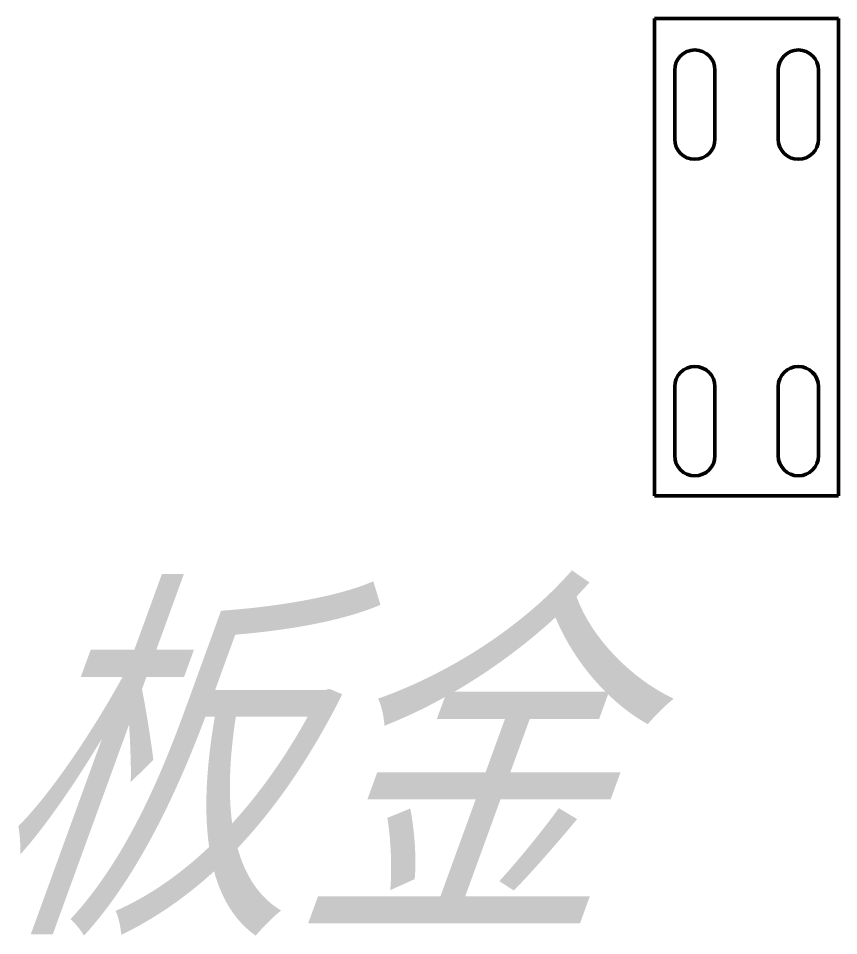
# Model space of a CAD drawing. Header units: inches. Extents: x 17901 to 26602, y 9673 to 14036.
# Drawn here: x 22780.7 to 22923.3, y 12827.9 to 12987.3 of the extents above; entities that cross this region are included whole.
import ezdxf

# ---------------------------------------------------------------- set-up
doc = ezdxf.new("R2010")
doc.units = ezdxf.units.IN
doc.header["$MEASUREMENT"] = 0
doc.layers.add('标注线', color=3, linetype='Continuous', lineweight=25)
doc.layers.add('粗实线', color=7, linetype='Continuous', lineweight=50)
doc.styles.add('DIM', font='romans.shx', dxfattribs={"width": 0.8, "oblique": 20, "bigfont": 'bigfont.shx'})

msp = doc.modelspace()

# ---------------------------------------------------------------- linework, layer by layer
at = {"layer": '粗实线', "ltscale": 0.275}
for p, q in [((22891.304, 12987.306), (22891.304, 12931.306)), ((22923.304, 12987.306), (22923.304, 12931.306))]:
    msp.add_line(p, q, dxfattribs=at)
at = {"layer": '粗实线'}
for p, q in [((22923.304, 12987.306), (22891.304, 12987.306)), ((22891.304, 12904.306), (22891.304, 12931.306)), ((22923.304, 12904.306), (22923.304, 12931.306)), ((22923.304, 12904.306), (22891.304, 12904.306))]:
    msp.add_line(p, q, dxfattribs=at)
at = {"layer": '粗实线', "ltscale": 0.3}
for p, q in [((22894.804, 12978.306), (22894.804, 12966.306)), ((22901.804, 12966.306), (22901.804, 12978.306)), ((22912.804, 12978.306), (22912.804, 12966.306)), ((22919.804, 12966.306), (22919.804, 12978.306)), ((22894.804, 12911.306), (22894.804, 12923.306)), ((22901.804, 12923.306), (22901.804, 12911.306)), ((22912.804, 12911.306), (22912.804, 12923.306)), ((22919.804, 12923.306), (22919.804, 12911.306))]:
    msp.add_line(p, q, dxfattribs=at)
at = {"layer": '粗实线'}
for centre, start, end in [((22898.304, 12978.306), 0, 180), ((22916.304, 12978.306), 0, 180), ((22898.304, 12966.306), 180, 0), ((22916.304, 12966.306), 180, 0), ((22898.304, 12923.306), 0, 180), ((22916.304, 12923.306), 0, 180), ((22898.304, 12911.306), 180, 0), ((22916.304, 12911.306), 180, 0)]:
    msp.add_arc(centre, 3.5, start, end, dxfattribs=at)

# ---------------------------------------------------------------- texts
at = {"layer": '标注线', "color": 3, "insert": (22774.083, 12883.472), "char_height": 50, "width": 659.636, "attachment_point": 1, "style": 'DIM'}
msp.add_mtext('{\\fFangSong_GB2312|b0|i0|c134|p49;板金}', dxfattribs=at)

doc.saveas('drawing.dxf')
